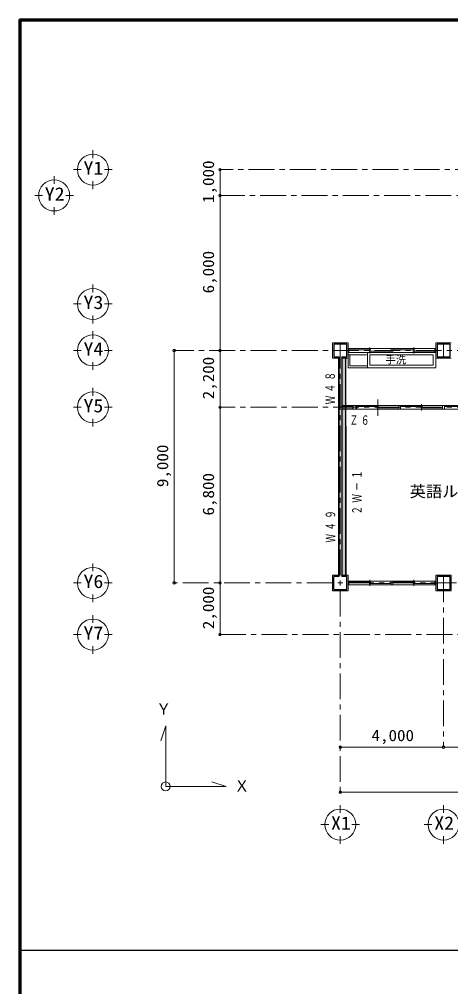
# Model space of a CAD drawing. Units: millimetres at full size, sheet at 1:200; details may follow other scales. Extents: x -55340 to 55340, y -38040 to 38040.
# Drawn here: x -55340 to -38633, y 591 to 38040 of the extents above; entities that cross this region are included whole.
import ezdxf
from ezdxf.enums import TextEntityAlignment as Align

# ---------------------------------------------------------------- set-up
doc = ezdxf.new("R2010")
doc.units = ezdxf.units.MM
doc.header["$LTSCALE"] = 200
doc.header["$PDMODE"] = 32
doc.header["$PDSIZE"] = 100
doc.linetypes.add('CHAIN1', pattern=[8, 5, -1, 1, -1])
for name, color, linetype, lineweight in [('0-0_補助線', 4, 'Continuous', 9), ('0-1_通り芯', 3, 'Continuous', 18), ('0-5_建具(ｻｯｼ)', 3, 'Continuous', 18), ('0-A_寸法', 6, 'Continuous', 9), ('0-B_文字', 4, 'Continuous', 9), ('0-F_予備', 4, 'Continuous', 9), ('2-0_補助線', 2, 'Continuous', 25), ('2-2_躯体', 2, 'Continuous', 25), ('F-0_F-0ﾚｲﾔ', 5, 'Continuous', 50)]:
    doc.layers.add(name, color=color, linetype=linetype, lineweight=lineweight)
for name, color, linetype in [('0-D_予備', 2, 'Continuous'), ('2-3_外壁', 2, 'Continuous'), ('3-D_予備', 91, 'Continuous')]:
    doc.layers.add(name, color=color, linetype=linetype)
doc.styles.add('ＭＳ ゴシック', font='')
doc.styles.get('ＭＳ ゴシック').set_extended_font_data('MS Gothic')

msp = doc.modelspace()

# ---------------------------------------------------------------- linework, layer by layer
at = {"layer": '0-0_補助線', "color": 3, "lineweight": 18}
for p, q in [((-39208.1, 25520.9), (-38608.1, 25520.9)), ((-39208.1, 24920.9), (-39208.1, 25520.9)), ((-42573.1, 25295.9), (-42608.1, 25295.9)), ((-42573.1, 25145.9), (-42608.1, 25145.9)), ((-42573.1, 25145.9), (-42573.1, 25295.9)), ((-42573.1, 25246.6), (-41723.1, 25246.6)), ((-41793.1, 25195.2), (-40943.1, 25195.2)), ((-41758.1, 25103), (-41758.1, 25338.7)), ((-40943.1, 25295.9), (-40873.1, 25295.9)), ((-40943.1, 25145.9), (-40943.1, 25295.9)), ((-40873.1, 25246.6), (-40023.1, 25246.6)), ((-40093.1, 25195.2), (-39243.1, 25195.2)), ((-40058.1, 25103), (-40058.1, 25338.7)), ((-39243.1, 25145.9), (-39208.1, 25145.9)), ((-42983.1, 24920.9), (-42983.1, 16520.9)), ((-38608.1, 24920.9), (-39208.1, 24920.9)), ((-41458.1, 22685), (-41458.1, 23325.5)), ((-42308.1, 23095.9), (-42833.1, 23095.9)), ((-42273.1, 23095.9), (-42308.1, 23095.9)), ((-42273.1, 22945.9), (-42308.1, 22945.9)), ((-42273.1, 22945.9), (-42273.1, 23095.9)), ((-42273.1, 23046.6), (-41423.1, 23046.6)), ((-41493.1, 22995.2), (-40643.1, 22995.2)), ((-40643.1, 23095.9), (-40573.1, 23095.9)), ((-40643.1, 22945.9), (-40643.1, 23095.9)), ((-40573.1, 23046.6), (-39723.1, 23046.6)), ((-39793.1, 22995.2), (-38943.1, 22995.2)), ((-39758.1, 22903), (-39758.1, 23138.8)), ((-38943.1, 22945.9), (-38873.1, 22945.9)), ((-38873.1, 22945.9), (-38873.1, 23095.9)), ((-38873.1, 23046.6), (-38023.1, 23046.6)), ((-42608.1, 16520.9), (-42608.1, 15920.9)), ((-42573.1, 16145.9), (-42608.1, 16145.9)), ((-42573.1, 16246.6), (-41723.1, 16246.6)), ((-41793.1, 16195.2), (-40943.1, 16195.2)), ((-41758.1, 16103), (-41758.1, 16338.7)), ((-40943.1, 16295.9), (-40873.1, 16295.9)), ((-40943.1, 16145.9), (-40943.1, 16295.9)), ((-40873.1, 16246.6), (-40023.1, 16246.6)), ((-40093.1, 16195.2), (-39243.1, 16195.2)), ((-40058.1, 16103), (-40058.1, 16338.7)), ((-39243.1, 16145.9), (-39208.1, 16145.9)), ((-43208.1, 15920.9), (-42608.1, 15920.9))]:
    msp.add_line(p, q, dxfattribs=at)
for points in [[(-42983.1, 24920.9), (-43208.1, 24920.9), (-43208.1, 25520.9), (-42608.1, 25520.9), (-42608.1, 24920.9), (-42833.1, 24920.9), (-42833.1, 23095.9)], [(-40943.1, 25145.9), (-40873.1, 25145.9), (-40873.1, 25295.9)], [(-39243.1, 25145.9), (-39243.1, 25295.9), (-39208.1, 25295.9)], [(-42308.1, 23095.9), (-42308.1, 22945.9), (-42833.1, 22945.9), (-42833.1, 16520.9), (-42608.1, 16520.9)], [(-40643.1, 22945.9), (-40573.1, 22945.9), (-40573.1, 23095.9)], [(-38943.1, 22945.9), (-38943.1, 23095.9), (-38873.1, 23095.9)], [(-43208.1, 15920.9), (-43208.1, 16520.9), (-42983.1, 16520.9)], [(-42573.1, 16145.9), (-42573.1, 16295.9), (-42608.1, 16295.9)], [(-40943.1, 16145.9), (-40873.1, 16145.9), (-40873.1, 16295.9)], [(-39243.1, 16145.9), (-39243.1, 16295.9), (-39208.1, 16295.9)]]:
    msp.add_lwpolyline(points, dxfattribs=at)
msp.add_lwpolyline([(-38608.1, 16520.9), (-38608.1, 15920.9), (-39208.1, 15920.9), (-39208.1, 16520.9)], close=True, dxfattribs=at)
at = {"layer": '0-1_通り芯'}
for p, q in [((-52491.1, 32670.9), (-52491.1, 32970.9)), ((-53241.1, 32220.9), (-52941.1, 32220.9)), ((-51741.1, 32220.9), (-52041.1, 32220.9)), ((-53991.1, 31670.9), (-53991.1, 31970.9)), ((-52491.1, 31470.9), (-52491.1, 31770.9)), ((-54741.1, 31220.9), (-54441.1, 31220.9)), ((-53241.1, 31220.9), (-53541.1, 31220.9)), ((-53991.1, 30470.9), (-53991.1, 30770.9)), ((-52491.1, 27470.9), (-52491.1, 27770.9)), ((-53241.1, 27020.9), (-52941.1, 27020.9)), ((-51741.1, 27020.9), (-52041.1, 27020.9)), ((-52491.1, 26270.9), (-52491.1, 26570.9)), ((-52491.1, 25670.9), (-52491.1, 25970.9)), ((-53241.1, 25220.9), (-52941.1, 25220.9)), ((-51741.1, 25220.9), (-52041.1, 25220.9)), ((-52491.1, 24470.9), (-52491.1, 24770.9)), ((-52491.1, 23470.9), (-52491.1, 23770.9)), ((-53241.1, 23020.9), (-52941.1, 23020.9)), ((-51741.1, 23020.9), (-52041.1, 23020.9)), ((-52491.1, 22270.9), (-52491.1, 22570.9)), ((-52491.1, 16670.9), (-52491.1, 16970.9)), ((-53241.1, 16220.9), (-52941.1, 16220.9)), ((-51741.1, 16220.9), (-52041.1, 16220.9)), ((-52491.1, 15470.9), (-52491.1, 15770.9)), ((-52491.1, 14670.9), (-52491.1, 14970.9)), ((-53241.1, 14220.9), (-52941.1, 14220.9)), ((-51741.1, 14220.9), (-52041.1, 14220.9)), ((-52491.1, 13470.9), (-52491.1, 13770.9)), ((-42908.1, 7617.4), (-42908.1, 7317.4)), ((-38908.1, 7617.4), (-38908.1, 7317.4)), ((-43358.1, 6867.4), (-43658.1, 6867.4)), ((-42158.1, 6867.4), (-42458.1, 6867.4)), ((-39358.1, 6867.4), (-39658.1, 6867.4)), ((-42908.1, 6117.4), (-42908.1, 6417.4)), ((-38908.1, 6117.4), (-38908.1, 6417.4))]:
    msp.add_line(p, q, dxfattribs=at)
at = {"layer": '0-1_通り芯', "color": 4, "linetype": 'CHAIN1', "lineweight": 9}
for p, q in [((40940.1, 32220.9), (-47566.2, 32220.9)), ((-30608.1, 31220.9), (-47566.2, 31220.9)), ((-42908.1, 25520.9), (-42908.1, 8117.4)), ((-38908.1, 25520.9), (-38908.1, 24920.9)), ((39416, 25220.9), (-49340.7, 25220.9)), ((39416, 23020.9), (-47566.2, 23020.9)), ((14391.9, 16220.9), (-49340.7, 16220.9)), ((-38908.1, 16470.9), (-38908.1, 9864.4)), ((-47566.2, 14220.9), (40940.1, 14220.9))]:
    msp.add_line(p, q, dxfattribs=at)
at = {"layer": '0-1_通り芯'}
for centre in [(-52491.1, 32220.9), (-53991.1, 31220.9), (-52491.1, 27020.9), (-52491.1, 25220.9), (-52491.1, 23020.9), (-52491.1, 16220.9), (-52491.1, 14220.9), (-42908.1, 6867.4), (-38908.1, 6867.4)]:
    msp.add_circle(centre, 600, dxfattribs=at)
at = {"layer": '0-5_建具(ｻｯｼ)', "color": 4, "lineweight": 9}
for p, q in [((-42573.1, 25295.9), (-39243.1, 25295.9)), ((-39243.1, 25145.9), (-42573.1, 25145.9)), ((-41858.1, 24545.9), (-41858.1, 25145.9)), ((-42608.1, 24545.9), (-42608.1, 24920.9)), ((-41965, 25045.9), (-42573.1, 25045.9)), ((-42533.1, 24620.9), (-42533.1, 25045.9)), ((-41895.8, 25045.9), (-42533.1, 25045.9)), ((-41758.1, 24645.9), (-41758.1, 25045.9)), ((-39308.1, 25045.9), (-41758.1, 25045.9)), ((-39308.1, 25045.9), (-41549.6, 25045.9)), ((-39308.1, 25045.9), (-39308.1, 24645.9)), ((-39208.1, 24920.9), (-39208.1, 24545.9)), ((-39208.1, 24545.9), (-42608.1, 24545.9)), ((-41858.1, 24620.9), (-42533.1, 24620.9)), ((-39308.1, 24645.9), (-41758.1, 24645.9)), ((-35543.1, 23095.9), (-42273.1, 23095.9)), ((-42273.1, 22945.9), (-35543.1, 22945.9)), ((-42573.1, 16295.9), (-39243.1, 16295.9)), ((-39243.1, 16145.9), (-42573.1, 16145.9))]:
    msp.add_line(p, q, dxfattribs=at)
at = {"layer": '0-A_寸法', "color": 4}
for p, q in [((-49340.7, 25220.9), (-49340.7, 16220.9)), ((-47566.2, 16220.9), (-47566.2, 14220.9))]:
    msp.add_line(p, q, dxfattribs=at)
for points in [[(-47566.2, 32220.9), (-47566.2, 31220.9), (-47566.2, 25220.9), (-47566.2, 23020.9), (-47566.2, 16220.9)], [(-42908.1, 9864.4), (-38908.1, 9864.4), (-34908.1, 9864.4), (-30908.1, 9864.4), (-26908.1, 9864.4), (-22908.1, 9864.4)], [(-42908.1, 8117.4), (28091.9, 8117.4), (35741.9, 8117.4)]]:
    msp.add_lwpolyline(points, dxfattribs=at)
at = {"layer": '0-A_寸法'}
for p in [(-47566.2, 32220.9), (-47566.2, 31220.9), (-49340.7, 25220.9), (-47566.2, 25220.9), (-47566.2, 23020.9), (-49340.7, 16220.9), (-47566.2, 16220.9), (-47566.2, 14220.9), (-42908.1, 9864.4), (-38908.1, 9864.4), (-42908.1, 8117.4)]:
    msp.add_point(p, dxfattribs=at)
at = {"layer": '0-B_文字', "color": 3, "lineweight": 18}
msp.add_line((-47331, 8342.9), (-47879.9, 8523.1), dxfattribs=at)
msp.add_lwpolyline([(-47331, 8342.9), (-49671, 8342.9), (-49671, 10682.9), (-49855.4, 10103.5)], dxfattribs=at)
msp.add_circle((-49671, 8342.9), 172, dxfattribs=at)
at = {"layer": '0-F_予備', "color": 2, "lineweight": 25}
msp.add_line((-55300, 2000), (55300, 2000), dxfattribs=at)
at = {"layer": '2-0_補助線'}
for p, q in [((-42848.1, 24970.9), (-42848.1, 16470.9)), ((-42698.1, 16470.9), (-42698.1, 24970.9)), ((-42698.1, 22284.2), (-42698.1, 16470.9))]:
    msp.add_line(p, q, dxfattribs=at)
at = {"layer": '2-2_躯体'}
for p, q in [((-42848.1, 24970.9), (-42658.1, 24970.9)), ((-42848.1, 22960.9), (-42848.1, 16470.9)), ((-42848.1, 22960.9), (-42408.1, 22960.9)), ((-42408.1, 22960.9), (-42408.1, 23080.9)), ((-43158.1, 15970.9), (-43158.1, 16470.9)), ((-42968.1, 16470.9), (-43158.1, 16470.9)), ((-42658.1, 16470.9), (-42848.1, 16470.9))]:
    msp.add_line(p, q, dxfattribs=at)
for points in [[(-42658.1, 24970.9), (-42658.1, 25470.9), (-43158.1, 25470.9), (-43158.1, 24970.9)], [(-43158.1, 24970.9), (-42968.1, 24970.9), (-42968.1, 16470.9)], [(-42848.1, 24970.9), (-42848.1, 23080.9), (-42408.1, 23080.9)], [(-43158.1, 15970.9), (-42658.1, 15970.9), (-42658.1, 16470.9)]]:
    msp.add_lwpolyline(points, dxfattribs=at)
for points in [[(-39158.1, 24970.9), (-38658.1, 24970.9), (-38658.1, 25470.9), (-39158.1, 25470.9)], [(-39158.1, 15970.9), (-38658.1, 15970.9), (-38658.1, 16470.9), (-39158.1, 16470.9)]]:
    msp.add_lwpolyline(points, close=True, dxfattribs=at)
at = {"layer": '3-D_予備'}
msp.add_solid([(-42968.1, 24970.9), (-42698.1, 24970.9), (-42968.1, 16470.9), (-42698.1, 16470.9)], dxfattribs=at)
at = {"layer": 'F-0_F-0ﾚｲﾔ'}
for p, q in [((-55340, 38040), (-55340, -38040)), ((-55340, 38040), (55340, 38040)), ((-55300, 38000), (55300, 38000)), ((-55300, 38000), (-55300, -38000))]:
    msp.add_line(p, q, dxfattribs=at)

# ---------------------------------------------------------------- texts
at = {"layer": '0-1_通り芯', "color": 2, "style": 'ＭＳ ゴシック', "width": 1.1}
for s, p in [('Y1', (-52855.3, 31870.7)), ('Y2', (-54355.3, 30870.7)), ('Y3', (-52855.3, 26670.7)), ('Y4', (-52855.3, 24870.7)), ('Y5', (-52855.3, 22670.7)), ('Y6', (-52855.3, 15870.6)), ('Y7', (-52855.3, 13870.6)), ('X1', (-43267.9, 6513.2)), ('X2', (-39267.9, 6513.2))]:
    msp.add_text(s, height=513.2, dxfattribs=at).set_placement(p, align=Align.BOTTOM_LEFT)
at = {"layer": '0-A_寸法', "color": 2, "style": 'ＭＳ ゴシック', "width": 1.1}
for s, p in [('1,000', (-47666.2, 30930.9)), ('6,000', (-47666.2, 27430.9)), ('2,200', (-47666.2, 23330.9)), ('9,000', (-49440.7, 19930.9)), ('6,800', (-47666.2, 18830.9)), ('2,000', (-47666.2, 14430.9))]:
    msp.add_text(s, height=439.9, rotation=90, dxfattribs=at).set_placement(p, align=Align.BOTTOM_LEFT)
msp.add_text('4,000', height=439.9, dxfattribs=at).set_placement((-41698.1, 9964.4), align=Align.BOTTOM_LEFT)
at = {"layer": '0-B_文字', "color": 2, "style": 'ＭＳ ゴシック', "width": 1.05}
msp.add_text('英語ルーム', height=439.9, dxfattribs=at).set_placement((-40220.8, 19412), align=Align.BOTTOM_LEFT)
at = {"layer": '0-B_文字', "color": 2, "style": 'ＭＳ ゴシック'}
for s, p in [('Ｙ', (-50050, 10988.7)), ('Ｘ', (-47021, 8012.4))]:
    msp.add_text(s, height=439.9, dxfattribs=at).set_placement(p, align=Align.BOTTOM_LEFT)
at = {"layer": '0-D_予備', "style": 'ＭＳ ゴシック'}
msp.add_text('手洗', height=293.3, dxfattribs=at).set_placement((-41157.6, 24628.7), align=Align.BOTTOM_LEFT)
at = {"layer": '2-0_補助線', "char_height": 366.6, "attachment_point": 7, "rotation": 90, "style": 'ＭＳ ゴシック'}
for s, insert in [('\\T1.38;\\W0.65;Ｗ４８', (-43112.6, 23135.2)), ('\\T1.38;\\W0.65;２Ｗ－１', (-42081.5, 18867.1)), ('\\T1.38;\\W0.65;Ｗ４９', (-43098.4, 17783))]:
    msp.add_mtext(s, dxfattribs=dict(at, insert=insert))
at = {"layer": '2-3_外壁', "insert": (-42548.9, 22336.8), "char_height": 366.6, "attachment_point": 7, "style": 'ＭＳ ゴシック'}
msp.add_mtext('\\T1.31;\\W0.65;Ｚ６', dxfattribs=at)

doc.saveas('drawing.dxf')
